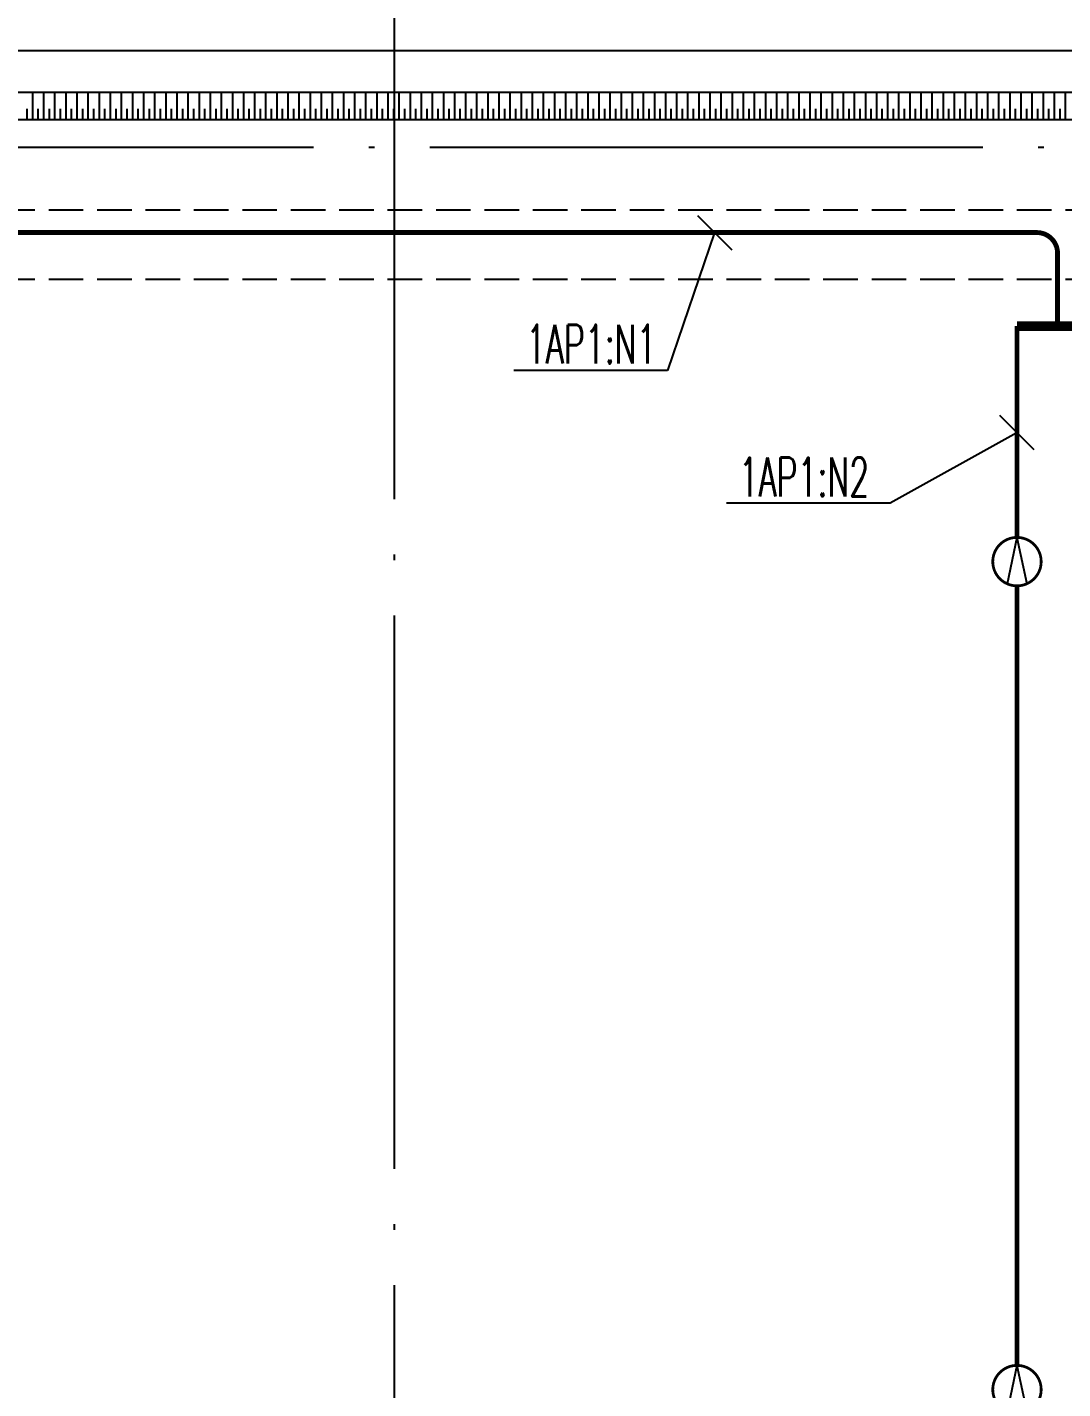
# Model space of a CAD drawing. Extents: x -1396510 to 1250330, y -1892470 to 1623980.
# Drawn here: x 37270 to 44757, y -1297043 to -1287204 of the extents above; entities that cross this region are included whole.
import ezdxf
from ezdxf.enums import TextEntityAlignment as Align

# ---------------------------------------------------------------- set-up
doc = ezdxf.new("R2010")
doc.units = 0
doc.header["$LTSCALE"] = 1000
doc.header["$MEASUREMENT"] = 0
doc.linetypes.add('DASH', pattern=[0.35, 0.25, -0.1])
doc.linetypes.add('DOTE', pattern=[2.4200000000000004, 2, -0.2, 0.02, -0.2])
doc.layers.get('Defpoints').update_dxf_attribs({"color": 210})
for name, color, linetype in [('99平面图例外参$0$A-HATCH-2', 251, 'Continuous'), ('A-AXIS-DOTE', 14, 'DOTE'), ('A-HATCH-2', 251, 'Continuous'), ('A-LIN-V', 9, 'Continuous'), ('A-WINDOW', 140, 'Continuous'), ('AS-WALL', 40, 'Continuous'), ('DIM-照明', 3, 'Continuous'), ('EQUIP-照明', 3, 'Continuous'), ('WIRE-照明', 1, 'Continuous')]:
    doc.layers.add(name, color=color, linetype=linetype)
doc.layers.add('A-云线2', color=3, linetype='Continuous', plot=False)
doc.styles.add('_TEL_DIM', font='SIMPLEX', dxfattribs={"width": 0.8, "height": 3.5, "bigfont": 'HZTXT'})

# ---------------------------------------------------------------- blocks, each defined once
blk = doc.blocks.new('4324324')
at = {"layer": 'A-HATCH-2', "color": 8, "linetype": 'DASH'}
for p, q in [((-294754.1845332207, 620269.9999995283), (-135554.1845319097, 620269.999994776)), ((-294754.1845332207, 619769.9999995284), (-135554.1845319246, 619769.999994776))]:
    blk.add_line(p, q, dxfattribs=at)
blk = doc.blocks.new('99平面图例外参$0$$LinePat$填挖边坡')
at = {"color": 0}
for p, q in [((0, 0), (0, -1500)), ((300, 0), (300, -600))]:
    blk.add_line(p, q, dxfattribs=at)
at = {"layer": 'Defpoints', "color": 0}
blk.add_point((600, 0), dxfattribs=at)
blk = doc.blocks.new('世赫3#厂房一层0821')
at = {"layer": 'A-AXIS-DOTE', "color": 8, "ltscale": 2}
for p, q in [((22000, -79979.99999618402), (21999.99999999994, 5500.000003815978)), ((190814.1845319086, -9.313225746154785e-10), (-5155.815468091401, 0))]:
    blk.add_line(p, q, dxfattribs=at)
at = {"layer": 'A-LIN-V'}
blk.add_line((30946, 200.0520010828041), (18100.00000014028, 200.0520010828041), dxfattribs=at)
at = {"layer": 'AS-WALL'}
for p, q in [((31699.99999434442, 700.0520011486677), (17749.99999992599, 700.052001075438)), ((17749.99999992756, 400.0520010754379), (31399.99999446574, 400.0520011470929))]:
    blk.add_line(p, q, dxfattribs=at)
at = {"layer": '99平面图例外参$0$A-HATCH-2', "color": 203, "xscale": 0.1338124999985388, "yscale": 0.1333333333333333, "zscale": 0.1333333333333333, "rotation": 179.9999999990436}
for p in [(19384.60000012625, 200.0520011300464), (19464.88750012538, 200.0520011287062), (19545.1750001245, 200.0520011273659), (19625.46250012362, 200.0520011260257), (19705.75000012275, 200.0520011246855), (19786.03750012187, 200.0520011233452), (19866.32500012099, 200.052001122005), (19946.61250012011, 200.0520011206648), (20026.90000011924, 200.0520011193245), (20107.18750011836, 200.0520011179843), (20187.47500011748, 200.052001116644), (20267.76250011661, 200.0520011153038), (20348.05000011573, 200.0520011139636), (20428.33750011486, 200.0520011126233), (20508.62500011398, 200.0520011112831), (20588.9125001131, 200.0520011099428), (20669.20000011223, 200.0520011086026), (20749.48750011135, 200.0520011072624), (20829.77500011047, 200.0520011059221), (20910.06250010959, 200.0520011045819), (20990.35000010872, 200.0520011032417), (21070.63750010784, 200.0520011019014), (21150.92500010697, 200.0520011005612), (21231.21250010609, 200.0520010992209), (21311.50000010521, 200.0520010978807), (21391.78750010434, 200.0520010965405), (21472.07500010346, 200.0520010952002), (21552.36250010258, 200.05200109386), (21632.6500001017, 200.0520010925198), (21712.93750010083, 200.0520010911795), (21793.22500009995, 200.0520010898393), (21873.51250009907, 200.052001088499), (21953.8000000982, 200.0520010871588), (22034.08750009732, 200.0520010858185), (22114.37500009644, 200.0520010844783), (22194.66250009557, 200.0520010831381), (22274.95000009469, 200.0520010817978), (22355.23750009381, 200.0520010804576), (22435.52500009294, 200.0520010791174), (22515.81250009206, 200.0520010777771), (22596.10000009118, 200.0520010764369), (22676.38750009031, 200.0520010750967), (22756.67500008943, 200.0520010737564), (22836.96250008855, 200.0520010724162), (22917.25000008768, 200.0520010710759), (22997.5375000868, 200.0520010697357), (23077.82500008592, 200.0520010683954), (23158.11250008504, 200.0520010670552), (23238.40000008417, 200.052001065715), (23318.68750008329, 200.0520010643747), (23398.97500008241, 200.0520010630345), (23479.26250008154, 200.0520010616943), (23559.55000008066, 200.052001060354), (23639.83750007979, 200.0520010590138), (23720.12500007891, 200.0520010576736), (23800.41250007803, 200.0520010563333), (23880.70000007715, 200.0520010549931), (23960.98750007628, 200.0520010536528), (24041.2750000754, 200.0520010523126), (24121.56250007452, 200.0520010509723), (24201.85000007365, 200.0520010496321), (24282.13750007277, 200.0520010482919), (24362.42500007189, 200.0520010469516), (24442.71250007102, 200.0520010456114), (24523.00000007014, 200.0520010442712), (24603.28750006927, 200.0520010429309), (24683.57500006839, 200.0520010415907), (24763.86250006751, 200.0520010402504), (24844.15000006663, 200.0520010389102), (24924.43750006576, 200.05200103757), (25004.72500006488, 200.0520010362297), (25085.012500064, 200.0520010348895), (25165.30000006313, 200.0520010335493), (25245.58750006225, 200.052001032209), (25325.87500006137, 200.0520010308688), (25406.1625000605, 200.0520010295285), (25486.45000005962, 200.0520010281883), (25566.73750005874, 200.052001026848), (25647.02500005787, 200.0520010255078), (25727.31250005699, 200.0520010241676), (25807.60000005611, 200.0520010228273), (25887.88750005524, 200.0520010214871), (25968.17500005436, 200.0520010201469), (26048.46250005348, 200.0520010188066), (26128.75000005261, 200.0520010174664), (26209.03750005173, 200.0520010161262), (26289.32500005085, 200.0520010147859), (26369.61250004997, 200.0520010134457), (26449.9000000491, 200.0520010121054), (26530.18750004822, 200.0520010107652), (26610.47500004734, 200.0520010094249), (26690.76250004647, 200.0520010080847), (26771.05000004559, 200.0520010067445), (26851.33750004472, 200.0520010054042)]:
    blk.add_blockref('99平面图例外参$0$$LinePat$填挖边坡', p, dxfattribs=at)
at = {"layer": 'A-WINDOW'}
blk.add_blockref('4324324', (312854.1845319086, -620719.999996184), dxfattribs=at)
blk = doc.blocks.new('$equip$00002832')
for q in [(-0.2030692330299644, -0.4569057743101439), (0.2030692330226884, -0.4569057743101439)]:
    blk.add_line((0, 0.5), q)
at = {"const_width": 0.05714285714285714}
blk.add_lwpolyline([(0.5, 0, 1), (-0.5, 0, 1), (0.5, 0, -0.6250893182800138)], format="xyb", dxfattribs=at)
blk.add_circle((0, 0), 0.5)
for p in [(0, 0.5), (-0.5, 0), (0.5, 0), (0, -0.5)]:
    blk.add_point(p)
at = {"color": 7, "style": '_TEL_DIM', "flags": 1}
for tag in ['REMARK', 'A']:
    blk.add_attdef(tag, text='', height=2e-05, dxfattribs=at).set_placement((0, 0), align=Align.MIDDLE_CENTER)

msp = doc.modelspace()

# ---------------------------------------------------------------- linework, layer by layer
at = {"layer": 'DIM-照明'}
for p, q in [((42116.25631329235, -1288563.770518463), (42363.74368670765, -1288811.257891878)), ((44549.55915479916, -1290257.703996271), (44302.07178138387, -1290010.216622856))]:
    msp.add_line(p, q, dxfattribs=at)
for points in [[(42240, -1288687.514205171), (41900, -1289683.960309563)], [(41900, -1289683.960309563), (40789, -1289683.960309563)], [(44425.81546809152, -1290133.960309563), (43510, -1290643.960309563)], [(43510, -1290643.960309563), (42327, -1290643.960309563)]]:
    msp.add_lwpolyline(points, dxfattribs=at)
at = {"layer": 'WIRE-照明', "linetype": 'Continuous'}
for points, const_width in [([(35403.10756051727, -1288687.514205171), (44569.32873819582, -1288687.514205171)], 35), ([(44719.32873819582, -1289363.373172201), (44719.32873819582, -1288837.514205171)], 35), ([(44425.81546809152, -1289363.373172201), (78880, -1289363.373172201)], 70), ([(44425.81546809152, -1290890.626980075), (44425.81546809152, -1289363.373172201)], 35), ([(44425.81546809152, -1296873.960313409), (44425.81546809152, -1291240.626980075)], 35)]:
    msp.add_lwpolyline(points, dxfattribs=dict(at, const_width=const_width))
at = {"layer": 'WIRE-照明', "linetype": 'Continuous', "const_width": 35}
msp.add_lwpolyline([(44719.32873819582, -1288837.514205171, 0.4142135623731519), (44569.32873819582, -1288687.514205171)], format="xyb", dxfattribs=at)

# ---------------------------------------------------------------- block references
at = {"layer": 'A-云线2'}
msp.add_blockref('世赫3#厂房一层0821', (17925.8154680914, -1288073.960313379), dxfattribs=at)
at = {"layer": 'EQUIP-照明', "xscale": 350, "yscale": 350, "zscale": 350}
for p in [(44425.81546809152, -1291065.626980075), (44425.81546809152, -1297048.960313409)]:
    msp.add_blockref('$equip$00002832', p, dxfattribs=at)

# ---------------------------------------------------------------- texts
at = {"layer": 'DIM-照明', "color": 7, "style": '_TEL_DIM', "width": 0.6}
for s, p in [('1AP1:N1', (40876.5, -1289633.960309563)), ('1AP1:N2', (42414.5, -1290593.960309563))]:
    msp.add_text(s, height=280, dxfattribs=at).set_placement(p)

doc.saveas('drawing.dxf')
